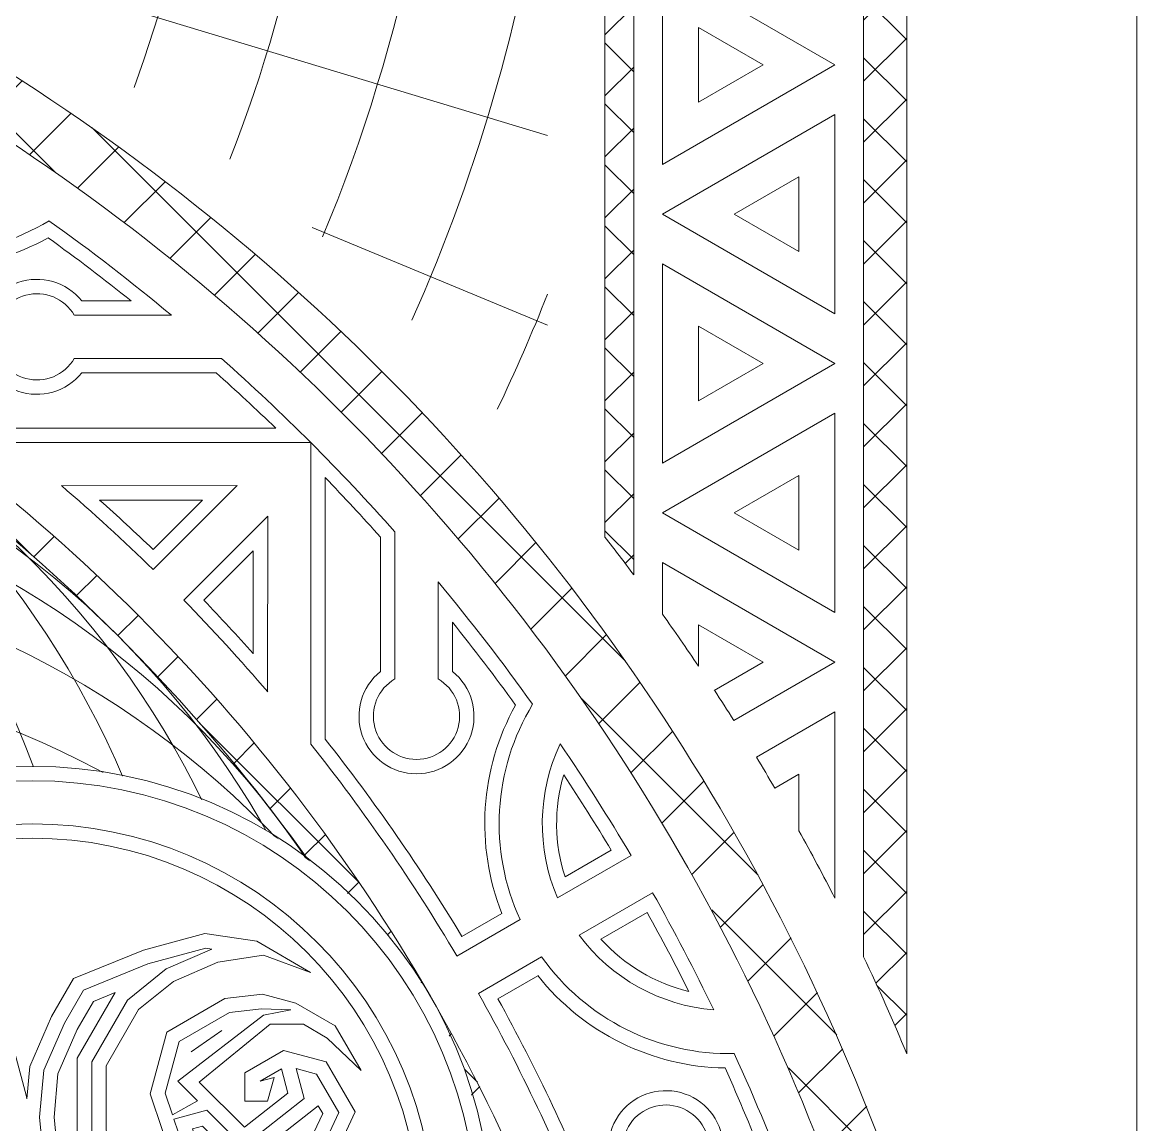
# Model space of a CAD drawing. Header units: inches. Extents: x -17 to 208, y -12 to 39.
# Drawn here: x 3.788 to 5, y 3.36 to 4.559 of the extents above; entities that cross this region are included whole.
import ezdxf

# ---------------------------------------------------------------- set-up
doc = ezdxf.new("R2010")
doc.units = ezdxf.units.IN
doc.header["$MEASUREMENT"] = 0
doc.layers.add('NOPLOT', color=46, linetype='Continuous', lineweight=5)

# ---------------------------------------------------------------- blocks, each defined once
blk = doc.blocks.new('Ring_Arc')
at = {"layer": 'NOPLOT'}
for p, q in [((-2.1884, 0.5864), (-2.0244, 0.3023)), ((-2.1829, 0.5455), (-2.0407, 0.2992)), ((-1.9831, 0.5071), (-2.1078, 0.5405)), ((-2.1078, 0.5405), (-2.0122, 0.375)), ((-2.002, 0.496), (-2.0754, 0.5157)), ((-2.0754, 0.5157), (-2.0195, 0.4188)), ((-2.2191, 0.4566), (-2.1391, 0.318)), ((-2.2026, 0.4592), (-2.1297, 0.3329)), ((-2.2325, 0.386), (-2.1797, 0.2946)), ((-2.2241, 0.3402), (-2.1974, 0.2939)), ((-2.2653, 0.0391), (-2.2655, 0.0391)), ((-2.1916, 0.0391), (-2.2497, 0.0391)), ((-2.0621, 0.0391), (-2.1123, 0.0391)), ((-2.1732, 0.0234), (-2.2655, 0.0234)), ((-2.0467, 0.0234), (-2.1261, 0.0234))]:
    blk.add_line(p, q, dxfattribs=at)
for centre, radius, start, end in [((0, 0), 2.375, 165, 180), ((0, 0), 2.3125, 165, 180), ((0, 0), 2.2656, 165, 168.3736), ((0, 0), 2.25, 165.9688, 168.2226), ((0, 0), 2, 165, 180), ((0, 0), 1.9688, 165, 180), ((0, 0), 2.0469, 165.6561, 169.4443), ((0, 0), 2.0625, 166.0852, 168.2832), ((0, 0), 2.2656, 170.1909, 174.4452), ((0, 0), 2.25, 171.3028, 174.1884), ((-2.1391, 0.2711), 0.0625, 158.6822, 81.3178), ((-2.1391, 0.2711), 0.0469, 150, 90), ((0, 0), 2.0625, 171.658, 178.9148), ((0, 0), 2.0469, 171.5062, 179.3439), ((-2.375, 0), 0.25, 5.3794, 61.3108), ((-2.375, 0), 0.2656, 8.4565, 59.061), ((0, 0), 2.2656, 175.7713, 179.4073), ((-2.375, 0), 0.2031, 6.6258, 55.3316), ((0, 0), 2.25, 176.5356, 179.0052), ((-2.375, 0), 0.1875, 12.0247, 46.4809)]:
    blk.add_arc(centre, radius, start, end, dxfattribs=at)
blk = doc.blocks.new('*U3')
at = {"layer": 'NOPLOT', "xscale": -1, "rotation": 149.9999999999999}
blk.add_blockref('Ring_Arc', (2.0109, -0.5938), dxfattribs=at)
at = {"layer": 'NOPLOT'}
blk.add_blockref('Ring_Arc', (2.0109, -0.5938), dxfattribs=at)
blk = doc.blocks.new('*U4')
at = {"layer": 'NOPLOT', "color": 0, "linetype": 'ByBlock', "lineweight": -2, "transparency": 16777216}
for p, rotation in [((7.6085, 7.0087), 29.99999999999995), ((8.1272, 6.0553), 59.99999999999997)]:
    blk.add_blockref('*U3', p, dxfattribs=dict(at, rotation=rotation))
blk = doc.blocks.new('*U36')
at = {"layer": 'NOPLOT'}
blk.add_arc((0, 0), 0.9844, 326.25, 303.75, dxfattribs=at)
blk = doc.blocks.new('*U37')
at = {"layer": 'NOPLOT', "color": 0, "linetype": 'ByBlock', "lineweight": -2, "transparency": 16777216}
for p, rotation in [((-10.4844, 19.5), 44.99999999999979), ((-10.476, 19.3715), 52.49999999999972), ((-10.4508, 19.2452), 59.99999999999965), ((-10.4094, 19.1233), 67.49999999999963), ((-10.3525, 19.0078), 74.99999999999955), ((-10.281, 18.9008), 82.49999999999956), ((-9.8767, 18.5906), 112.4999999999995), ((-9.9922, 18.6475), 104.9999999999995), ((-10.0992, 18.719), 97.4999999999995), ((-10.1961, 18.8039), 89.99999999999953)]:
    blk.add_blockref('*U36', p, dxfattribs=dict(at, rotation=rotation))
blk = doc.blocks.new('Ring')
at = {"layer": 'NOPLOT'}
h = blk.add_hatch(dxfattribs=at)
h.set_pattern_fill('ANSI37', color=256, scale=0.5)
edge = h.paths.add_edge_path(flags=17)
edge.add_arc((0, 0), 2.3125, 0, 360)
edge = h.paths.add_edge_path()
edge.add_arc((0, 0), 2.375, 0, 360)
h = blk.add_hatch(dxfattribs=at)
h.set_pattern_fill('ANSI37', color=256, scale=0.5)
edge = h.paths.add_edge_path(flags=17)
edge.add_arc((0, 0), 1.9688, 0, 360)
edge = h.paths.add_edge_path()
edge.add_arc((0, 0), 2, 0, 360)
for name, p in [('*U4', (-9.6469, -7.5)), ('*U37', (9.5, -19.5))]:
    blk.add_blockref(name, p, dxfattribs=at)
blk = doc.blocks.new('TrimTriangle')
at = {"layer": 'NOPLOT'}
for points in [[(0, 0), (-0.1875, 0.1083), (-0.1875, -0.1083)], [(-0.0781, 0), (-0.1484, 0.0406), (-0.1484, -0.0406)]]:
    blk.add_lwpolyline(points, close=True, dxfattribs=at)
blk = doc.blocks.new('EdgeTrim')
at = {"layer": 'NOPLOT'}
h = blk.add_hatch(dxfattribs=at)
h.set_pattern_fill('ANSI37', color=256, scale=0.375)
h.set_pattern_definition([(45, (0.057143, 0), (-0.0331456, 0.0331456), []), (135, (0.057143, 0), (-0.0331456, -0.0331456), [])])
h.paths.add_polyline_path([(0.0469, 1.4571, -0.011833), (0, 1.5625), (0, 0), (0.0469, 0)])
h.paths.add_polyline_path([(0.3281, 1.0007, -0.005283), (0.2969, 1.0417), (0.2969, 0), (0.3281, 0)])
for p, q in [((0, 1.5625), (0, 0)), ((0.0469, 1.4571), (0.0469, 0)), ((0.2969, 1.0417), (0.2969, 0)), ((0.3281, 1.0007), (0.3281, 0))]:
    blk.add_line(p, q, dxfattribs=at)
for points in [[(0.0781, 1.3935), (0.0781, 1.1908), (0.1634, 1.24)], [(0.1172, 1.32), (0.1172, 1.2584), (0.1435, 1.2736)], [(0.188, 1.2001), (0.0781, 1.1367), (0.2656, 1.0284), (0.2656, 1.0845)], [(0.2095, 1.1674), (0.1562, 1.1367), (0.2266, 1.0961), (0.2266, 1.1409)]]:
    blk.add_lwpolyline(points, dxfattribs=at)
for start, end in [(202.6199, 205.3317), (206.9976, 208.955), (210.2072, 211.1254), (212.2278, 213.147), (213.8881, 215.5013), (216.7473, 217.958)]:
    blk.add_arc((2.25, 2.5), 2.4375, start, end, dxfattribs=at)
for p in [(0.2656, 0.9743), (0.2656, 0.6495)]:
    blk.add_blockref('TrimTriangle', p, dxfattribs=at)
at = {"layer": 'NOPLOT', "rotation": 180}
for p in [(0.0781, 0.8119), (0.0781, 0.4871)]:
    blk.add_blockref('TrimTriangle', p, dxfattribs=at)
blk = doc.blocks.new('Rays')
at = {"layer": 'NOPLOT'}
for p, q in [((1.1413, -0.3462), (1.8594, -0.564)), ((1.6035, -0.6642), (1.8594, -0.7702))]:
    blk.add_line(p, q, dxfattribs=at)
for radius, start, end in [(1.75, 337.3396, 22.6604), (1.625, 338.7166, 21.2834), (1.5, 340.0533, 19.9467), (1.875, 335.926, 352.598), (2, 334.4779, 338.3862)]:
    blk.add_arc((0, 0), radius, start, end, dxfattribs=at)
blk = doc.blocks.new('*U32')
at = {"layer": 'NOPLOT'}
for radius in [0.5, 0.4844, 0.4375, 0.4219]:
    blk.add_circle((0, 0), radius, dxfattribs=at)
blk = doc.blocks.new('*U33')
at = {"layer": 'NOPLOT', "color": 0, "linetype": 'ByBlock', "lineweight": -2, "transparency": 16777216, "rotation": 240}
blk.add_blockref('*U32', (3.799, -2.75), dxfattribs=at)
blk = doc.blocks.new('Sigils')
blk.add_wipeout([(1.3046, 1.25), (1.3914, 1.2424), (1.4756, 1.2198), (1.5546, 1.183), (1.626, 1.133), (1.6876, 1.0714), (1.7376, 1), (1.7744, 0.921), (1.797, 0.8368), (1.8046, 0.75), (1.797, 0.6632), (1.7744, 0.579), (1.7376, 0.5), (1.6876, 0.4286), (1.626, 0.367), (1.5546, 0.317), (1.4756, 0.2802), (1.3914, 0.2576), (1.3046, 0.25), (1.2178, 0.2576), (1.1336, 0.2802), (1.0546, 0.317), (0.9832, 0.367), (0.9216, 0.4286), (0.8716, 0.5), (0.8347, 0.579), (0.8122, 0.6632), (0.8046, 0.75), (0.8122, 0.8368), (0.8347, 0.921), (0.8716, 1), (0.9216, 1.0714), (0.9832, 1.133), (1.0546, 1.183), (1.1336, 1.2198), (1.2178, 1.2424)]).dxf.layer = 'NOPLOT'
at = {"layer": 'NOPLOT'}
for points in [[(1.2988, 0.8883), (1.3019, 0.9235), (1.3257, 0.978), (1.3495, 1.0192), (1.4255, 1.0502), (1.4925, 1.0682), (1.5487, 1.0598), (1.6071, 1.026), (1.5563, 1.0447), (1.5066, 1.0372), (1.4583, 1.0162), (1.4202, 0.9855), (1.385, 0.9244), (1.385, 0.8544), (1.4099, 0.7991), (1.4464, 0.7626), (1.4888, 0.7381), (1.5483, 0.7381), (1.6337, 0.766), (1.6678, 0.8136), (1.6802, 0.8395)], [(1.0393, 1.0306), (1.0706, 1.0487), (1.1395, 1.0487), (1.2093, 1.0213), (1.2603, 0.9827), (1.2857, 0.9386), (1.2985, 0.891), (1.2988, 0.8883)], [(1.6622, 0.9193), (1.6342, 0.9677), (1.5911, 0.9926), (1.5551, 1.0023), (1.514, 0.9974), (1.451, 0.961), (1.433, 0.894), (1.4598, 0.8143)], [(1.6248, 0.8081), (1.6557, 0.8742), (1.6242, 0.9288), (1.578, 0.9412), (1.5358, 0.9168), (1.5358, 0.8859), (1.5606, 0.8859), (1.5676, 0.9118), (1.5525, 0.9078), (1.5757, 0.9212), (1.5827, 0.8948), (1.5353, 0.8575), (1.4863, 0.9065), (1.5632, 0.9695), (1.5997, 0.9695), (1.6255, 0.9546), (1.6622, 0.9193)], [(1.4776, 0.9397), (1.5108, 0.9628)]]:
    blk.add_lwpolyline(points, dxfattribs=at)
for points in [[(1.6243, 0.7465), (1.5791, 0.7104), (1.525, 0.6876), (1.4794, 0.6876), (1.4349, 0.6995), (1.4059, 0.7123), (1.3622, 0.7424), (1.3384, 0.7724), (1.3186, 0.8066), (1.3127, 0.8684), (1.3172, 0.9196), (1.3397, 0.9709), (1.3604, 1.0068), (1.4305, 1.0354), (1.4934, 1.0522), (1.4998, 1.0513), (1.4502, 1.0297), (1.4082, 0.9959), (1.3694, 0.9286), (1.3694, 0.851), (1.3968, 0.79), (1.4368, 0.7501), (1.4846, 0.7225), (1.5508, 0.7225)], [(1.5304, 0.7069), (1.5219, 0.7033), (1.4814, 0.7033), (1.4402, 0.7143), (1.4136, 0.7261), (1.3729, 0.7539), (1.3514, 0.7812), (1.3339, 0.8115), (1.3284, 0.8684), (1.3326, 0.9157), (1.3536, 0.9639), (1.3712, 0.9943), (1.3948, 1.004), (1.3537, 0.9328), (1.3537, 0.8477), (1.3837, 0.781), (1.4272, 0.7376), (1.4854, 0.7098)], [(1.5857, 0.9851), (1.5539, 0.9864), (1.519, 0.9822), (1.4644, 0.9507), (1.4493, 0.8945), (1.4573, 0.8709), (1.4843, 0.8864), (1.4631, 0.9076), (1.5561, 0.9796)], [(1.4588, 0.8665), (1.4728, 0.8249), (1.5321, 0.7907), (1.5903, 0.8062), (1.6127, 0.8192), (1.6381, 0.8735), (1.6139, 0.9154), (1.5918, 0.9213), (1.6005, 0.8889), (1.534, 0.8367), (1.4946, 0.8761)], [(1.4789, 0.8557), (1.4857, 0.8355), (1.5343, 0.8074), (1.5842, 0.8208), (1.6006, 0.8303), (1.6205, 0.8727), (1.6157, 0.881), (1.5328, 0.8158), (1.4899, 0.8587)]]:
    blk.add_lwpolyline(points, close=True, dxfattribs=at)
blk.add_blockref('*U33', (-2.4945, 3.5), dxfattribs=at)

msp = doc.modelspace()

# ---------------------------------------------------------------- block references
at = {"layer": 'NOPLOT'}
msp.add_blockref('Rays', (2.5, 5), dxfattribs=at)
at = {"layer": 'NOPLOT', "rotation": 180}
msp.add_blockref('Ring', (2.5, 2.5), dxfattribs=at)

# ---------------------------------------------------------------- next in the draw order: block references
at = {"layer": 'NOPLOT'}
msp.add_blockref('Sigils', (2.4945, 2.5), dxfattribs=at)

# ---------------------------------------------------------------- next in the draw order: linework, layer by layer
msp.add_lwpolyline([(4.75, 10), (0.25, 10, 0.414214), (0, 9.75), (0, 0.25, 0.414214), (0.25, 0), (4.75, 0, 0.414214), (5, 0.25), (5, 9.75, 0.414214)], format="xyb", close=True, dxfattribs=at)

# ---------------------------------------------------------------- next in the draw order: block references
at = {"layer": 'NOPLOT', "rotation": 180}
msp.add_blockref('EdgeTrim', (4.75, 5), dxfattribs=at)

doc.saveas('drawing.dxf')
